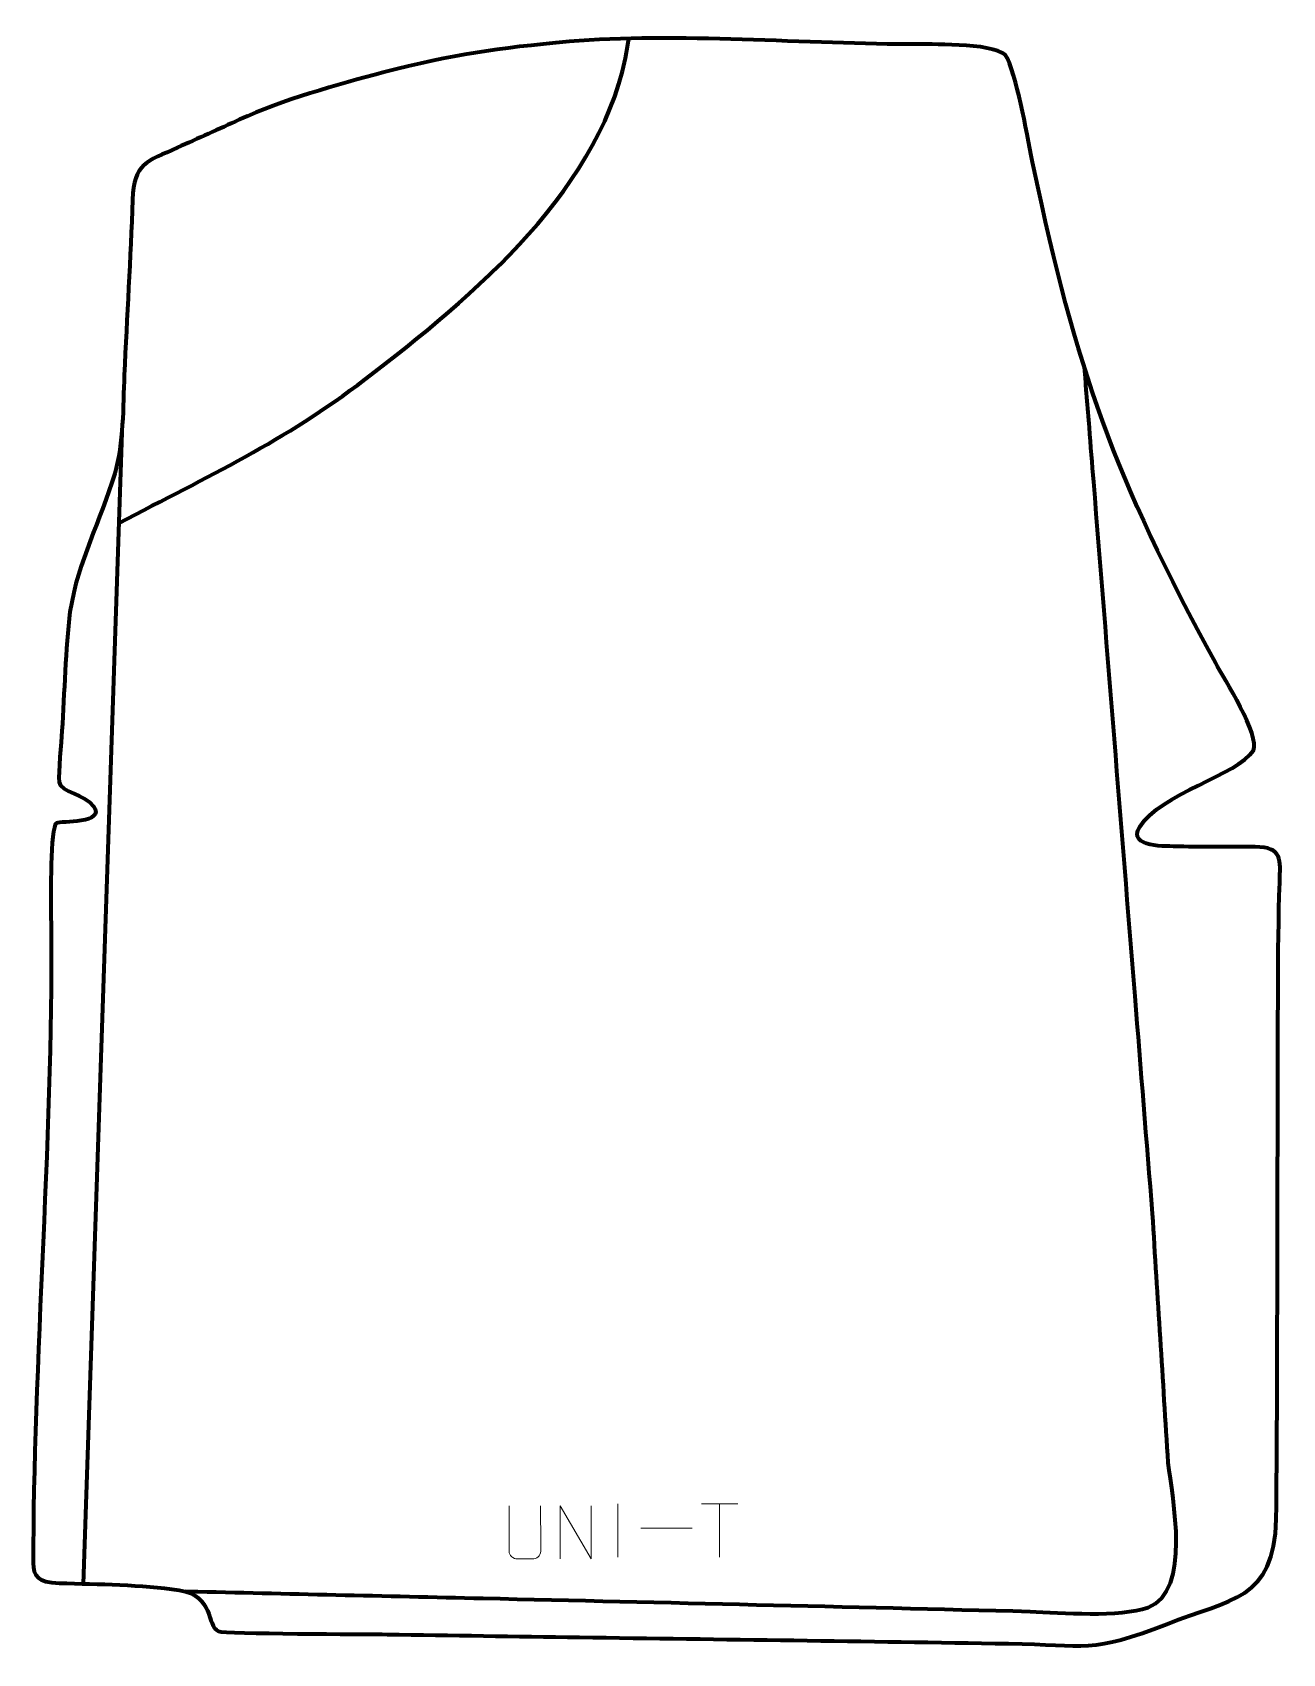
# Model space of a CAD drawing. Header units: millimetres. Extents: x -1541 to -955, y 134 to 894.
import ezdxf

# ---------------------------------------------------------------- set-up
doc = ezdxf.new("R2010")
doc.units = ezdxf.units.MM
doc.header["$MEASUREMENT"] = 0
doc.layers.add('layer 2', color=7, linetype='Continuous')
doc.layers.add('layer 3', color=7, linetype='Continuous')

msp = doc.modelspace()

# ---------------------------------------------------------------- linework, layer by layer
at = {"layer": 'layer 2', "color": 142, "lineweight": 158}
for points, knots in [([(-1500.3144, 664.0864), (-1457.8851, 686.4132), (-1423.0495, 702.3273), (-1384.8054, 731.5567), (-1384.8054, 731.5567), (-1334.4417, 770.0491), (-1271.9826, 822.0022), (-1261.6241, 888.2146), (-1261.6241, 888.2146), (-1261.6241, 888.2146), (-1261.1519, 891.2329), (-1261.1519, 891.2329)], [0, 0, 0, 0, 0.25, 0.25, 0.25, 0.25, 0.5, 0.5, 0.5, 0.5, 1, 1, 1, 1]), ([(-1047.7936, 737.4533), (-1047.0312, 727.9694), (-1046.2687, 718.4854), (-1045.5063, 709.0015), (-1045.5063, 709.0015), (-1044.8241, 700.5159), (-1044.1419, 692.0303), (-1043.4598, 683.5446), (-1043.4598, 683.5446), (-1036.9991, 603.1809), (-1030.5383, 522.8171), (-1024.0779, 442.4533), (-1024.0779, 442.4533), (-1021.3491, 408.5108), (-1018.6204, 374.5684), (-1015.8917, 340.6259), (-1015.8917, 340.6259), (-1013.4349, 301.6955), (-1010.978, 262.7651), (-1008.5212, 223.8348), (-1008.5212, 223.8348), (-1006.5176, 207.2423), (-997.4055, 163.6057), (-1017.97, 155.9354), (-1017.97, 155.9354), (-1030.8906, 151.1162), (-1058.697, 153.4473), (-1073.1292, 154.0386), (-1073.1292, 154.0386), (-1158.5991, 156.2228), (-1244.0697, 158.2005), (-1329.5439, 160.2051), (-1329.5439, 160.2051), (-1375.5275, 161.2838), (-1421.5112, 162.3625), (-1467.4949, 163.4412), (-1467.4949, 163.4412), (-1467.4949, 163.4412), (-1468.9944, 163.4764), (-1468.9944, 163.4764)], [0, 0, 0, 0, 0.09090909, 0.09090909, 0.09090909, 0.09090909, 0.18181818, 0.18181818, 0.18181818, 0.18181818, 0.27272727, 0.27272727, 0.27272727, 0.27272727, 0.36363636, 0.36363636, 0.36363636, 0.36363636, 0.45454545, 0.45454545, 0.45454545, 0.45454545, 0.54545455, 0.54545455, 0.54545455, 0.54545455, 0.63636364, 0.63636364, 0.63636364, 0.63636364, 0.72727273, 0.72727273, 0.72727273, 0.72727273, 0.81818182, 0.81818182, 0.81818182, 0.81818182, 1, 1, 1, 1])]:
    msp.add_open_spline(points, degree=3, knots=knots, dxfattribs=at)
msp.add_open_spline([(-1498.8881, 706.5571), (-1498.8881, 706.5571), (-1517.003, 167.1732), (-1517.003, 167.1732)], degree=3, dxfattribs=at)
at = {"layer": 'layer 3', "color": 242, "lineweight": 158}
msp.add_open_spline([(-1443.6804, 853.2102), (-1424.0711, 862.2992), (-1397.5415, 869.7588), (-1376.4308, 875.2374), (-1376.4308, 875.2374), (-1342.924, 883.8962), (-1323.3078, 886.6667), (-1289.1918, 889.7813), (-1289.1918, 889.7813), (-1239.6514, 894.0746), (-1176.86, 888.4881), (-1125.3669, 888.5032), (-1125.3669, 888.5032), (-1117.8585, 888.4284), (-1086.9784, 889.2142), (-1083.8127, 882.2131), (-1083.8127, 882.2131), (-1078.3564, 869.3927), (-1074.4564, 845.2775), (-1071.3474, 830.4762), (-1071.3474, 830.4762), (-1051.8475, 737.6398), (-1033.432, 684.7281), (-986.1152, 598.5791), (-986.1152, 598.5791), (-982.2632, 591.5657), (-965.0993, 564.2093), (-968.4481, 557.6183), (-968.4481, 557.6183), (-975.6116, 546.1446), (-1012.27, 537.4073), (-1021.7603, 521.7595), (-1021.7603, 521.7595), (-1027.742, 511.8967), (-1008.9053, 512.814), (-1003.3482, 512.6373), (-1003.3482, 512.6373), (-991.4232, 512.2583), (-979.5361, 512.6377), (-967.6122, 512.4603), (-967.6122, 512.4603), (-954.7765, 512.2355), (-955.7521, 506.5977), (-956.1449, 495.8087), (-956.1449, 495.8087), (-957.22, 462.5927), (-956.8243, 428.3739), (-956.9823, 395.0497), (-956.9823, 395.0497), (-957.2817, 329.1706), (-957.0781, 263.2876), (-957.7538, 197.4107), (-957.7538, 197.4107), (-958.6381, 159.1736), (-979.1608, 160.1259), (-1009.0456, 148.2797), (-1009.0456, 148.2797), (-1044.3865, 134.4327), (-1046.6966, 138.5013), (-1083.2778, 139.1176), (-1083.2778, 139.1176), (-1150.3064, 140.2418), (-1217.339, 141.0798), (-1284.3695, 142.0795), (-1284.3695, 142.0795), (-1314.3809, 142.5284), (-1344.3922, 142.9773), (-1374.4036, 143.4262), (-1374.4036, 143.4262), (-1383.9847, 143.5535), (-1450.8206, 143.6604), (-1453.5354, 144.8887), (-1453.5354, 144.8887), (-1459.4054, 147.5444), (-1455.3939, 161.5679), (-1471.9667, 164.1093), (-1471.9667, 164.1093), (-1490.0757, 166.8863), (-1509.2806, 166.8645), (-1528.1464, 167.4956), (-1528.1464, 167.4956), (-1538.4757, 167.8411), (-1540.3386, 171.002), (-1540.3642, 176.7256), (-1540.3642, 176.7256), (-1540.7555, 264.0847), (-1530.3891, 388.4564), (-1532.091, 482.335), (-1532.091, 482.335), (-1532.1882, 487.6953), (-1532.4463, 521.9329), (-1529.498, 523.5443), (-1529.498, 523.5443), (-1527.547, 524.6107), (-1506.1962, 523.1283), (-1512.1073, 531.5752), (-1512.1073, 531.5752), (-1515.9234, 537.0284), (-1527.6709, 537.9422), (-1528.2294, 542.8167), (-1528.2294, 542.8167), (-1528.737, 547.2475), (-1527.2612, 561.3412), (-1526.8983, 566.6814), (-1526.8983, 566.6814), (-1525.7594, 584.738), (-1525.3511, 604.8938), (-1523.1756, 622.6375), (-1523.1756, 622.6375), (-1519.1843, 647.2841), (-1508.9409, 664.5545), (-1502.1892, 687.419), (-1502.1892, 687.419), (-1498.0196, 701.5394), (-1498.3163, 718.6841), (-1497.7056, 733.4161), (-1497.7056, 733.4161), (-1496.4134, 760.8973), (-1494.8111, 788.3082), (-1493.8236, 815.8156), (-1493.8236, 815.8156), (-1493.2214, 832.592), (-1487.1936, 833.6253), (-1472.7762, 840.0978), (-1472.7762, 840.0978), (-1463.0672, 844.4566), (-1453.3261, 848.7083), (-1443.6804, 853.2102)], degree=3, knots=[0, 0, 0, 0, 0.03030303, 0.03030303, 0.03030303, 0.03030303, 0.06060606, 0.06060606, 0.06060606, 0.06060606, 0.09090909, 0.09090909, 0.09090909, 0.09090909, 0.12121212, 0.12121212, 0.12121212, 0.12121212, 0.15151515, 0.15151515, 0.15151515, 0.15151515, 0.18181818, 0.18181818, 0.18181818, 0.18181818, 0.21212121, 0.21212121, 0.21212121, 0.21212121, 0.24242424, 0.24242424, 0.24242424, 0.24242424, 0.27272727, 0.27272727, 0.27272727, 0.27272727, 0.3030303, 0.3030303, 0.3030303, 0.3030303, 0.33333333, 0.33333333, 0.33333333, 0.33333333, 0.36363636, 0.36363636, 0.36363636, 0.36363636, 0.39393939, 0.39393939, 0.39393939, 0.39393939, 0.42424242, 0.42424242, 0.42424242, 0.42424242, 0.45454545, 0.45454545, 0.45454545, 0.45454545, 0.48484848, 0.48484848, 0.48484848, 0.48484848, 0.51515152, 0.51515152, 0.51515152, 0.51515152, 0.54545455, 0.54545455, 0.54545455, 0.54545455, 0.57575758, 0.57575758, 0.57575758, 0.57575758, 0.60606061, 0.60606061, 0.60606061, 0.60606061, 0.63636364, 0.63636364, 0.63636364, 0.63636364, 0.66666667, 0.66666667, 0.66666667, 0.66666667, 0.6969697, 0.6969697, 0.6969697, 0.6969697, 0.72727273, 0.72727273, 0.72727273, 0.72727273, 0.75757576, 0.75757576, 0.75757576, 0.75757576, 0.78787879, 0.78787879, 0.78787879, 0.78787879, 0.81818182, 0.81818182, 0.81818182, 0.81818182, 0.84848485, 0.84848485, 0.84848485, 0.84848485, 0.87878788, 0.87878788, 0.87878788, 0.87878788, 0.90909091, 0.90909091, 0.90909091, 0.90909091, 0.93939394, 0.93939394, 0.93939394, 0.93939394, 1, 1, 1, 1], dxfattribs=at)
at = {"layer": 'layer 3', "color": 250, "lineweight": 9}
for points, knots in [([(-1302.5736, 203.7344), (-1302.574, 198.1949), (-1302.4782, 187.9931), (-1302.4778, 182.4527), (-1302.4778, 182.4527), (-1302.6176, 180.2132), (-1304.2948, 178.787), (-1306.4425, 178.7765), (-1306.4425, 178.7765), (-1308.7744, 178.7769), (-1311.1063, 178.7769), (-1313.4378, 178.7765), (-1313.4378, 178.7765), (-1315.3628, 178.675), (-1317.3349, 180.4915), (-1317.3237, 182.436), (-1317.3237, 182.436), (-1317.3234, 187.9979), (-1317.228, 198.1733), (-1317.2284, 203.7344)], [0, 0, 0, 0, 0.16666667, 0.16666667, 0.16666667, 0.16666667, 0.33333333, 0.33333333, 0.33333333, 0.33333333, 0.5, 0.5, 0.5, 0.5, 0.66666667, 0.66666667, 0.66666667, 0.66666667, 1, 1, 1, 1]), ([(-1293.4626, 178.7807), (-1293.4626, 178.7807), (-1293.4626, 203.7342), (-1293.4626, 203.7342), (-1293.4626, 203.7342), (-1293.4626, 203.7342), (-1278.8078, 178.7807), (-1278.8078, 178.7807), (-1278.8078, 178.7807), (-1278.8078, 178.7807), (-1278.8078, 203.7342), (-1278.8078, 203.7342)], [0, 0, 0, 0, 0.25, 0.25, 0.25, 0.25, 0.5, 0.5, 0.5, 0.5, 1, 1, 1, 1])]:
    msp.add_open_spline(points, degree=3, knots=knots, dxfattribs=at)
for points in [[(-1266.3136, 204.6111), (-1266.3136, 204.6111), (-1266.3136, 179.637), (-1266.3136, 179.637)], [(-1227.1229, 204.5773), (-1227.1229, 204.5773), (-1210.1357, 204.5773), (-1210.1357, 204.5773)], [(-1218.6291, 179.6473), (-1218.6291, 179.6473), (-1218.6291, 204.6008), (-1218.6291, 204.6008)], [(-1255.5442, 193.2077), (-1255.5442, 193.2077), (-1231.5662, 193.2077), (-1231.5662, 193.2077)]]:
    msp.add_open_spline(points, degree=3, dxfattribs=at)

doc.saveas('drawing.dxf')
